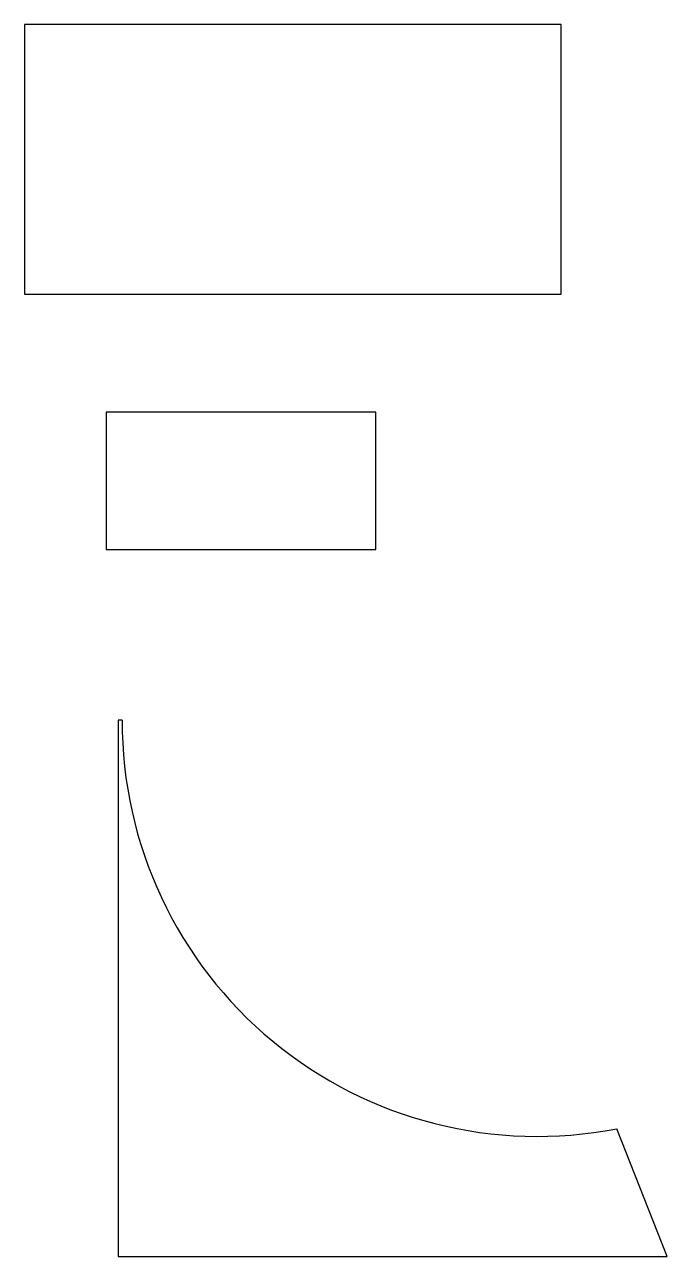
# Model space of a CAD drawing. Header units: inches. Extents: x 11804 to 12459, y 693 to 1950.
import ezdxf

# ---------------------------------------------------------------- set-up
doc = ezdxf.new("R2010")
doc.units = ezdxf.units.IN
doc.header["$MEASUREMENT"] = 0

msp = doc.modelspace()

# ---------------------------------------------------------------- linework, layer by layer
at = {"color": 7, "linetype": 'Continuous', "lineweight": 25}
for p, q in [((12350.8, 1949.7), (11803.8, 1949.7)), ((11803.8, 1949.7), (11803.8, 1674.7)), ((12350.8, 1674.7), (12350.8, 1949.7)), ((11803.8, 1674.7), (12350.8, 1674.7)), ((11903.2, 1240.4), (11899.2, 1240.4)), ((11899.2, 1240.4), (11899.2, 693.4)), ((12459.2, 693.4), (12407.7, 823.5)), ((11899.2, 693.4), (12459.2, 693.4))]:
    msp.add_line(p, q, dxfattribs=at)
msp.add_lwpolyline([(12161.8, 1554.4), (11886.8, 1554.4), (11886.8, 1414.4), (12161.8, 1414.4)], close=True)
msp.add_arc((12326.7, 1239.2), 423.5, 179.8458, 281.0135, dxfattribs=at)

doc.saveas('drawing.dxf')
